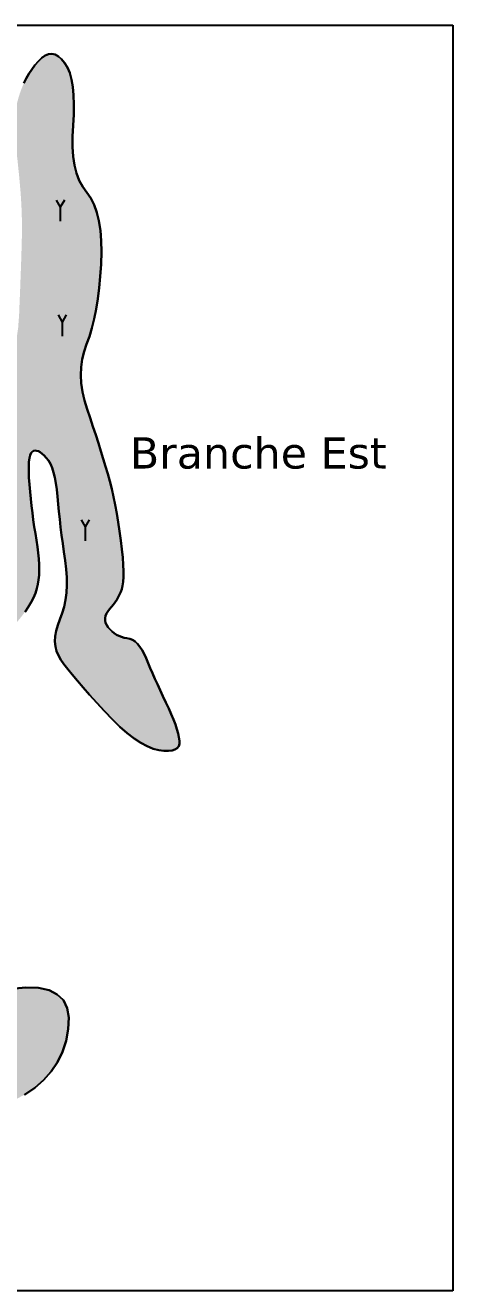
# Model space of a CAD drawing. Header units: metres. Extents: x -231 to 724, y -201 to 398.
# Drawn here: x 91.9 to 174.2, y 154.3 to 397.8 of the extents above; entities that cross this region are included whole.
import ezdxf

# ---------------------------------------------------------------- set-up
doc = ezdxf.new("R2010")
doc.units = ezdxf.units.M
doc.header["$MEASUREMENT"] = 0
for name, color, linetype in [('Espace Papier - Cadre Visible', 250, 'Continuous'), ('Topo Dessin - Fond', 254, 'Continuous'), ('Topo Dessin - Galeries', 10, 'Continuous'), ('Topo Dessin - Légendes Grosses', 176, 'Continuous'), ('Topo Dessin - Sols', 32, 'Continuous'), ('Topo Dessin - Spéléothèmes', 26, 'Continuous')]:
    doc.layers.add(name, color=color, linetype=linetype)

# ---------------------------------------------------------------- blocks, each defined once
blk = doc.blocks.new('Stalagtite')
at = {"layer": 'Topo Dessin - Spéléothèmes'}
for p, q in [((-0.8, 1.38), (0, 0)), ((0.79, 1.38), (0, 0.01)), ((0, 0), (0, -2.68))]:
    blk.add_line(p, q, dxfattribs=at)

msp = doc.modelspace()

# ---------------------------------------------------------------- hatches: boundary and pattern name
at = {"layer": 'Topo Dessin - Fond'}
h = msp.add_hatch(color=256, dxfattribs=at)
h.dxf.hatch_style = 1
h.paths.add_polyline_path([(94.43, 315.87), (95.36, 315.2), (96.25, 314.28), (96.95, 313.05), (97.39, 311.73), (97.64, 310.74), (97.85, 309.63), (98.02, 308.41), (98.16, 307.07), (98.28, 305.65), (98.42, 304.2), (98.57, 302.72), (98.74, 301.2), (98.93, 299.64), (99.14, 298.05), (99.36, 296.42), (99.6, 294.76), (99.8, 293.12), (99.91, 291.54), (99.93, 290.02), (99.85, 288.57), (99.68, 287.19), (99.42, 285.88), (99.06, 284.63), (98.61, 283.45), (98.18, 282.32), (97.88, 281.24), (97.7, 280.2), (97.66, 279.21), (97.75, 278.26), (97.97, 277.36), (98.31, 276.51), (98.79, 275.69), (99.39, 274.85), (100.13, 273.89), (100.99, 272.82), (101.97, 271.64), (103.08, 270.34), (104.32, 268.93), (105.69, 267.41), (107.18, 265.78), (108.71, 264.18), (110.17, 262.77), (111.57, 261.56), (112.91, 260.53), (114.19, 259.69), (115.41, 259.03), (116.56, 258.57), (117.65, 258.3), (118.64, 258.17), (119.49, 258.14), (120.2, 258.21), (120.76, 258.39), (121.19, 258.66), (121.47, 259.04), (121.62, 259.52), (121.62, 260.1), (121.52, 260.77), (121.36, 261.51), (121.13, 262.32), (120.83, 263.21), (120.47, 264.17), (120.05, 265.2), (119.56, 266.31), (119, 267.49), (118.43, 268.69), (117.89, 269.85), (117.37, 270.96), (116.88, 272.04), (116.42, 273.08), (115.99, 274.08), (115.59, 275.04), (115.21, 275.97), (114.84, 276.81), (114.44, 277.56), (114.02, 278.2), (113.57, 278.74), (113.09, 279.17), (112.59, 279.5), (112.07, 279.72), (111.51, 279.84), (110.69, 279.98), (109.7, 280.35), (108.83, 280.92), (107.8, 281.94), (107.22, 283.26), (107.42, 284.34), (107.87, 285.08), (108.57, 285.85), (108.93, 286.29), (109.27, 286.75), (109.57, 287.23), (109.85, 287.72), (110.1, 288.22), (110.33, 288.74), (110.52, 289.27), (110.68, 289.89), (110.78, 290.67), (110.83, 291.61), (110.84, 292.7), (110.79, 293.95), (110.69, 295.36), (110.54, 296.93), (110.34, 298.65), (110.1, 300.43), (109.84, 302.15), (109.56, 303.83), (109.26, 305.46), (108.93, 307.03), (108.58, 308.56), (108.21, 310.03), (107.81, 311.45), (107.4, 312.87), (106.96, 314.33), (106.49, 315.82), (106.01, 317.36), (105.5, 318.93), (104.97, 320.55), (104.42, 322.2), (103.84, 323.89), (103.33, 325.59), (102.96, 327.24), (102.73, 328.87), (102.65, 330.45), (102.71, 332), (102.91, 333.51), (103.26, 334.98), (103.75, 336.42), (104.29, 337.91), (104.77, 339.51), (105.2, 341.25), (105.58, 343.11), (105.9, 345.1), (106.17, 347.21), (106.39, 349.45), (106.55, 351.81), (106.63, 354.15), (106.58, 356.31), (106.41, 358.3), (106.13, 360.11), (105.72, 361.74), (105.18, 363.19), (104.53, 364.47), (103.76, 365.58), (102.99, 366.67), (102.34, 367.9), (101.82, 369.29), (101.43, 370.83), (101.17, 372.51), (101.03, 374.35), (101.02, 376.33), (101.14, 378.47), (101.27, 380.59), (101.31, 382.54), (101.25, 384.31), (101.1, 385.91), (100.84, 387.33), (100.5, 388.58), (100.06, 389.65), (99.52, 390.55), (98.92, 391.26), (98.32, 391.78), (97.71, 392.11), (97.08, 392.24), (96.44, 392.18), (95.79, 391.92), (95.13, 391.47), (94.46, 390.82), (93.81, 390.06), (93.21, 389.25), (92.65, 388.41), (92.14, 387.53), (91.68, 386.61), (91.26, 385.65), (90.9, 384.65), (90.58, 383.61), (90.31, 382.58), (90.09, 381.62), (89.92, 380.72), (89.79, 379.89), (89.71, 379.13), (89.68, 378.43), (89.7, 377.8), (89.77, 377.23), (89.91, 376.33), (90.07, 375.04), (90.19, 374.05), (90.32, 372.93), (90.46, 371.68), (90.6, 370.3), (90.76, 368.79), (90.9, 367.23), (91.03, 365.72), (91.13, 364.26), (91.21, 362.84), (91.26, 361.46), (91.3, 360.13), (91.31, 358.85), (91.3, 357.61), (91.27, 356.3), (91.23, 354.81), (91.18, 353.14), (91.12, 351.3), (91.04, 349.27), (90.96, 347.06), (90.86, 344.67), (90.76, 342.1), (90.57, 339.53), (90.23, 337.13), (89.73, 334.9), (89.09, 332.84), (88.29, 330.95), (87.34, 329.24), (86.24, 327.7), (84.98, 326.32), (83.71, 325.15), (82.54, 324.2), (80.97, 323.11), (79.32, 322.54), (78.26, 322.83), (77.49, 323.66), (76.99, 324.13), (76.44, 324.58), (75.84, 325.02), (75.2, 325.44), (74.51, 325.84), (73.77, 326.23), (72.98, 326.6), (72.14, 326.86), (71.24, 326.93), (70.28, 326.81), (69.26, 326.51), (68.18, 326), (67.04, 325.31), (65.84, 324.43), (64.59, 323.35), (63.24, 322.21), (61.76, 321.12), (60.16, 320.1), (58.43, 319.14), (56.57, 318.23), (54.59, 317.38), (51.63, 316.28), (64.25, 304.22), (65.13, 304.81), (66.1, 305.05), (67.29, 305.04), (68.15, 304.95), (69.09, 304.77), (70.1, 304.51), (71.19, 304.16), (72.35, 303.73), (73.51, 303.34), (74.61, 303.12), (75.66, 303.07), (76.63, 303.19), (77.55, 303.48), (78.4, 303.93), (79.2, 304.56), (79.93, 305.35), (80.96, 306.47), (82.23, 306.88), (83.11, 306.37), (83.67, 305.76), (84.2, 304.88), (84.71, 303.73), (85.17, 302.41), (85.56, 301.02), (85.88, 299.55), (86.13, 298.01), (86.31, 296.39), (86.42, 294.71), (86.46, 292.94), (86.42, 291.11), (86.37, 289.32), (86.33, 287.7), (86.32, 286.23), (86.33, 284.94), (86.37, 283.8), (86.42, 282.83), (86.5, 282.02), (86.61, 281.37), (86.76, 280.91), (87.01, 280.63), (87.35, 280.55), (87.78, 280.65), (88.3, 280.95), (88.91, 281.44), (89.61, 282.12), (90.4, 283), (91.19, 283.96), (91.9, 284.9), (92.52, 285.83), (93.06, 286.74), (93.51, 287.63), (93.88, 288.51), (94.17, 289.37), (94.37, 290.21), (94.5, 291.07), (94.59, 291.99), (94.62, 292.96), (94.61, 294), (94.56, 295.08), (94.45, 296.23), (94.3, 297.43), (94.1, 298.68), (93.88, 299.97), (93.67, 301.28), (93.48, 302.6), (93.31, 303.93), (93.14, 305.28), (93, 306.64), (92.86, 308.02), (92.74, 309.41), (92.65, 310.73), (92.58, 312.49), (92.7, 314.65), (93.28, 315.96)])
h = msp.add_hatch(color=256, dxfattribs=at)
h.dxf.hatch_style = 1
h.paths.add_polyline_path([(66.41, 249.07), (65.49, 250.7), (64.61, 252.26), (63.77, 253.75), (62.96, 255.17), (62.23, 256.55), (61.64, 257.9), (61.16, 259.22), (60.82, 260.51), (60.6, 261.78), (60.51, 263.02), (60.54, 264.23), (60.71, 265.42), (60.95, 266.6), (61.22, 267.81), (61.53, 269.04), (61.88, 270.29), (62.26, 271.56), (62.67, 272.86), (63.11, 274.17), (63.59, 275.51), (33.53, 269.94), (34.78, 269.31), (35.85, 268.62), (36.75, 267.87), (37.47, 267.06), (38.01, 266.19), (38.38, 265.26), (38.58, 264.27), (38.68, 263.25), (38.77, 262.25), (38.84, 261.26), (38.9, 260.28), (38.95, 259.32), (38.98, 258.37), (39, 257.44), (39.01, 256.52), (39.03, 255.65), (39.1, 254.87), (39.22, 254.19), (39.38, 253.6), (39.58, 253.1), (39.84, 252.69), (40.14, 252.38), (40.87, 251.92), (40.47, 251.63), (39.98, 251.44), (39.23, 251.25), (38.24, 251.05), (37.01, 250.86), (35.52, 250.66), (33.98, 250.43), (32.58, 250.16), (31.3, 249.86), (30.16, 249.51), (29.16, 249.11), (28.28, 248.68), (27.54, 248.2), (26.94, 247.69), (26.49, 247.18), (26.24, 246.75), (26.17, 246.38), (26.29, 246.07), (26.6, 245.84), (27.1, 245.67), (27.79, 245.57), (28.66, 245.53), (29.68, 245.51), (30.79, 245.45), (32, 245.35), (33.3, 245.21), (34.69, 245.03), (36.18, 244.81), (37.76, 244.54), (39.44, 244.24), (41.04, 243.71), (42.39, 242.75), (43.49, 241.37), (44.34, 239.56), (44.95, 237.33), (45.3, 234.67), (45.4, 231.6), (45.26, 228.09), (45, 224.42), (44.76, 220.83), (44.55, 217.32), (44.35, 213.89), (44.17, 210.54), (44.02, 207.27), (43.89, 204.09), (43.77, 200.98), (43.66, 198), (43.54, 195.19), (43.39, 192.54), (43.23, 190.11), (68.73, 180.29), (68.97, 181.18), (69.52, 182.26), (70.3, 183.18), (71.3, 183.94), (72.52, 184.55), (73.97, 185.01), (75.57, 185.43), (77.28, 185.94), (79.08, 186.53), (80.98, 187.22), (82.99, 187.99), (85.09, 188.85), (87.28, 189.8), (89.58, 190.84), (91.8, 192), (93.77, 193.33), (95.48, 194.81), (96.94, 196.45), (98.14, 198.26), (99.09, 200.22), (99.79, 202.35), (100.23, 204.63), (100.33, 206.83), (100.01, 208.67), (99.27, 210.16), (98.11, 211.31), (96.52, 212.1), (94.51, 212.54), (92.08, 212.64), (89.22, 212.39), (86.28, 211.99), (83.61, 211.64), (81.21, 211.36), (79.07, 211.12), (77.19, 210.95), (75.58, 210.83), (74.24, 210.77), (73.16, 210.76), (72.33, 210.87), (71.73, 211.13), (71.37, 211.55), (71.24, 212.14), (71.34, 212.88), (71.68, 213.79), (72.26, 214.86), (73.07, 216.08), (73.92, 217.41), (74.62, 218.77), (75.18, 220.17), (75.59, 221.6), (75.86, 223.08), (75.98, 224.59), (75.95, 226.13), (75.77, 227.71), (75.47, 229.33), (75.07, 231), (74.56, 232.7), (73.95, 234.45), (73.23, 236.24), (72.41, 238.07), (71.48, 239.95), (70.45, 241.87), (69.38, 243.77), (68.36, 245.61), (67.37, 247.37)])
h.paths.add_polyline_path([(48.28, 249.86), (48, 249.2), (47.59, 248.76), (47.04, 248.53), (46.35, 248.52), (45.64, 248.63), (44.98, 248.76), (44.39, 248.92), (43.87, 249.11), (43.41, 249.31), (42.83, 249.66), (42.44, 250.09), (42.2, 250.45), (41.96, 250.95), (41.71, 251.59), (41.46, 252.37), (41.19, 253.29), (40.99, 254.07), (39.8, 254.07), (40.63, 255.57), (40.35, 256.87), (40.11, 258.22), (39.98, 259.46), (39.96, 260.59), (40.05, 261.6), (40.25, 262.51), (40.57, 263.31), (40.99, 263.99), (41.52, 264.57), (42.09, 265.02), (42.64, 265.31), (43.16, 265.46), (43.64, 265.45), (44.1, 265.3), (44.53, 264.99), (44.94, 264.53), (45.31, 263.92), (45.67, 263.18), (46.02, 262.31), (46.37, 261.33), (46.71, 260.23), (47.05, 259.02), (47.39, 257.68), (47.72, 256.23), (48.05, 254.65), (48.31, 253.13), (48.44, 251.82), (48.42, 250.73)], flags=16)
h.paths.add_polyline_path([(57.68, 228.37), (58.67, 228.48), (59.77, 228.47), (60.87, 228.36), (61.9, 228.17), (62.83, 227.88), (63.67, 227.51), (64.43, 227.05), (65.1, 226.5), (65.68, 225.87), (66.17, 225.14), (66.55, 224.37), (66.77, 223.6), (66.85, 222.82), (66.78, 222.04), (66.56, 221.25), (66.2, 220.46), (65.68, 219.67), (65.02, 218.87), (64.26, 218.12), (63.47, 217.49), (62.65, 216.96), (61.78, 216.53), (60.88, 216.22), (59.95, 216.01), (58.98, 215.92), (57.97, 215.93), (57, 216.03), (56.15, 216.21), (55.4, 216.48), (54.77, 216.82), (54.25, 217.25), (53.84, 217.75), (53.54, 218.33), (53.36, 219), (53.26, 219.71), (53.21, 220.45), (53.21, 221.2), (53.26, 221.97), (53.37, 222.77), (53.53, 223.58), (53.74, 224.42), (54, 225.27), (54.34, 226.08), (54.79, 226.77), (55.35, 227.34), (56.02, 227.8), (56.79, 228.14)], flags=16)
h.paths.add_polyline_path([(59.83, 226.14), (63.36, 219.81), (56.36, 219.81)], flags=0)
h.paths.add_polyline_path([(58.06, 205.37), (58.89, 205.4), (59.8, 205.37), (60.79, 205.3), (61.78, 205.13), (62.68, 204.79), (63.51, 204.29), (64.25, 203.64), (64.91, 202.82), (65.5, 201.84), (66, 200.71), (66.43, 199.41), (66.72, 198.09), (66.84, 196.86), (66.79, 195.73), (66.56, 194.71), (66.15, 193.78), (65.56, 192.96), (64.8, 192.23), (63.87, 191.6), (62.85, 191.06), (61.85, 190.59), (60.86, 190.18), (59.89, 189.84), (58.94, 189.57), (58, 189.37), (57.08, 189.24), (56.18, 189.17), (55.33, 189.22), (54.56, 189.43), (53.88, 189.8), (53.3, 190.32), (52.8, 191.01), (52.38, 191.86), (52.06, 192.87), (51.82, 194.04), (51.66, 195.24), (51.56, 196.36), (51.52, 197.38), (51.53, 198.32), (51.61, 199.18), (51.75, 199.94), (51.95, 200.62), (52.21, 201.2), (52.5, 201.73), (52.82, 202.23), (53.14, 202.69), (53.49, 203.13), (53.85, 203.53), (54.23, 203.89), (54.62, 204.23), (55.03, 204.53), (55.48, 204.8), (56.01, 205.01), (56.62, 205.18), (57.3, 205.3)], flags=16)
h.paths.add_polyline_path([(56.17, 200.84), (59.7, 194.51), (52.7, 194.51)], flags=0)
h.paths.add_polyline_path([(58.56, 193.3), (64.89, 193.3), (64.89, 204.16), (58.56, 204.16)], flags=8)
h.paths.add_polyline_path([(58.11, 224.92), (65.37, 224.92), (65.37, 235.77), (58.11, 235.77)], flags=24)

# ---------------------------------------------------------------- linework, layer by layer
at = {"layer": 'Espace Papier - Cadre Visible'}
for p, q in [((75.46, 397.75), (174.22, 397.75)), ((174.22, 397.75), (174.22, 154.29)), ((174.22, 154.29), (-227.11, 154.29))]:
    msp.add_line(p, q, dxfattribs=at)
at = {"layer": 'Topo Dessin - Fond'}
for points in [[(91.9, 284.9), (92.52, 285.83), (93.06, 286.74), (93.51, 287.63), (93.88, 288.51), (94.17, 289.37), (94.37, 290.21), (94.5, 291.07), (94.59, 291.99), (94.62, 292.96), (94.61, 294), (94.56, 295.08), (94.45, 296.23), (94.3, 297.43), (94.1, 298.68), (93.88, 299.97), (93.67, 301.28), (93.48, 302.6), (93.31, 303.93), (93.14, 305.28), (93, 306.64), (92.86, 308.02), (92.74, 309.41), (92.65, 310.73), (92.61, 311.9), (92.61, 312.92), (92.65, 313.78), (92.74, 314.5), (92.88, 315.06), (93.06, 315.47), (93.28, 315.72), (93.67, 315.93), (94.13, 315.89), (94.46, 315.79), (94.81, 315.6), (95.18, 315.33), (95.57, 314.98), (95.99, 314.55), (96.4, 314.02), (96.77, 313.37), (97.1, 312.61), (97.39, 311.73), (97.64, 310.74), (97.85, 309.63), (98.02, 308.41), (98.16, 307.07), (98.28, 305.65), (98.42, 304.2), (98.57, 302.72), (98.74, 301.2), (98.93, 299.64), (99.14, 298.05), (99.36, 296.42), (99.6, 294.76), (99.8, 293.12), (99.91, 291.54), (99.93, 290.02), (99.85, 288.57), (99.68, 287.19), (99.42, 285.88), (99.06, 284.63), (98.61, 283.45), (98.18, 282.32), (97.88, 281.24), (97.7, 280.2), (97.66, 279.21), (97.75, 278.26), (97.97, 277.36), (98.31, 276.51), (98.79, 275.69), (99.39, 274.85), (100.13, 273.89), (100.99, 272.82), (101.97, 271.64), (103.08, 270.34), (104.32, 268.93), (105.69, 267.41), (107.18, 265.78), (108.71, 264.18), (110.17, 262.77), (111.57, 261.56), (112.91, 260.53), (114.19, 259.69), (115.41, 259.03), (116.56, 258.57), (117.65, 258.3), (118.64, 258.17), (119.49, 258.14), (120.2, 258.21), (120.76, 258.39), (121.19, 258.66), (121.47, 259.04), (121.62, 259.52), (121.62, 260.1), (121.52, 260.77), (121.36, 261.51), (121.13, 262.32), (120.83, 263.21), (120.47, 264.17), (120.05, 265.2), (119.56, 266.31), (119, 267.49), (118.43, 268.69), (117.89, 269.85), (117.37, 270.96), (116.88, 272.04), (116.42, 273.08), (115.99, 274.08), (115.59, 275.04), (115.21, 275.97), (114.84, 276.81), (114.44, 277.56), (114.02, 278.2), (113.57, 278.74), (113.09, 279.17), (112.59, 279.5), (112.07, 279.72), (111.51, 279.84), (110.96, 279.93), (110.44, 280.07), (109.95, 280.26), (109.48, 280.5), (109.05, 280.78), (108.64, 281.11), (108.26, 281.49), (107.9, 281.91), (107.61, 282.36), (107.41, 282.81), (107.31, 283.25), (107.3, 283.69), (107.38, 284.13), (107.55, 284.56), (107.82, 284.99), (108.18, 285.41), (108.57, 285.85), (108.93, 286.29), (109.27, 286.75), (109.57, 287.23), (109.85, 287.72), (110.1, 288.22), (110.33, 288.74), (110.52, 289.27), (110.68, 289.89), (110.78, 290.67), (110.83, 291.61), (110.84, 292.7), (110.79, 293.95), (110.69, 295.36), (110.54, 296.93), (110.34, 298.65), (110.1, 300.43), (109.84, 302.15), (109.56, 303.83), (109.26, 305.46), (108.93, 307.03), (108.58, 308.56), (108.21, 310.03), (107.81, 311.45), (107.4, 312.87), (106.96, 314.33), (106.49, 315.82), (106.01, 317.36), (105.5, 318.93), (104.97, 320.55), (104.42, 322.2), (103.84, 323.89), (103.33, 325.59), (102.96, 327.24), (102.73, 328.87), (102.65, 330.45), (102.71, 332), (102.91, 333.51), (103.26, 334.98), (103.75, 336.42), (104.29, 337.91), (104.77, 339.51), (105.2, 341.25), (105.58, 343.11), (105.9, 345.1), (106.17, 347.21), (106.39, 349.45), (106.55, 351.81), (106.63, 354.15), (106.58, 356.31), (106.41, 358.3), (106.13, 360.11), (105.72, 361.74), (105.18, 363.19), (104.53, 364.47), (103.76, 365.58), (102.99, 366.67), (102.34, 367.9), (101.82, 369.29), (101.43, 370.83), (101.17, 372.51), (101.03, 374.35), (101.02, 376.33), (101.14, 378.47), (101.27, 380.59), (101.31, 382.54), (101.25, 384.31), (101.1, 385.91), (100.84, 387.33), (100.5, 388.58), (100.06, 389.65), (99.52, 390.55), (98.92, 391.26), (98.32, 391.78), (97.71, 392.11), (97.08, 392.24), (96.44, 392.18), (95.79, 391.92), (95.13, 391.47), (94.46, 390.82), (93.81, 390.06), (93.21, 389.25), (92.65, 388.41), (92.14, 387.53), (91.68, 386.61)], [(91.8, 192), (93.77, 193.33), (95.48, 194.81), (96.94, 196.45), (98.14, 198.26), (99.09, 200.22), (99.79, 202.35), (100.23, 204.63), (100.33, 206.83), (100.01, 208.67), (99.27, 210.16), (98.11, 211.31), (96.52, 212.1), (94.51, 212.54), (92.08, 212.64), (89.22, 212.39)]]:
    msp.add_lwpolyline(points, dxfattribs=at)
at = {"layer": 'Topo Dessin - Galeries'}
for points in [[(91.68, 386.61), (92.14, 387.53), (92.65, 388.41), (93.21, 389.25), (93.81, 390.06), (94.46, 390.82), (95.13, 391.47), (95.79, 391.92), (96.44, 392.18), (97.08, 392.24), (97.71, 392.11), (98.32, 391.78), (98.92, 391.26), (99.52, 390.55), (100.06, 389.65), (100.5, 388.58), (100.84, 387.33), (101.1, 385.91), (101.25, 384.31), (101.31, 382.54), (101.27, 380.59), (101.14, 378.47), (101.02, 376.33), (101.03, 374.35), (101.17, 372.51), (101.43, 370.83), (101.82, 369.29), (102.34, 367.9), (102.99, 366.67), (103.76, 365.58), (104.53, 364.47), (105.18, 363.19), (105.72, 361.74), (106.13, 360.11), (106.41, 358.3), (106.58, 356.31), (106.63, 354.15), (106.55, 351.81), (106.39, 349.45), (106.17, 347.21), (105.9, 345.1), (105.58, 343.11), (105.2, 341.25), (104.77, 339.51), (104.29, 337.91), (103.75, 336.42), (103.26, 334.98), (102.91, 333.51), (102.71, 332), (102.65, 330.45), (102.73, 328.87), (102.96, 327.24), (103.33, 325.59), (103.84, 323.89), (104.42, 322.2), (104.97, 320.55), (105.5, 318.93), (106.01, 317.36), (106.49, 315.82), (106.96, 314.33), (107.4, 312.87), (107.81, 311.45), (108.21, 310.03), (108.58, 308.56), (108.93, 307.03), (109.26, 305.46), (109.56, 303.83), (109.84, 302.15), (110.1, 300.43), (110.34, 298.65), (110.54, 296.93), (110.69, 295.36), (110.79, 293.95), (110.84, 292.7), (110.83, 291.61), (110.78, 290.67), (110.68, 289.89), (110.52, 289.27), (110.33, 288.74), (110.1, 288.22), (109.85, 287.72), (109.57, 287.23), (109.27, 286.75), (108.93, 286.29), (108.57, 285.85), (108.18, 285.41), (107.82, 284.99), (107.55, 284.56), (107.38, 284.13), (107.3, 283.69), (107.31, 283.25), (107.41, 282.81), (107.61, 282.36), (107.9, 281.91), (108.26, 281.49), (108.64, 281.11), (109.05, 280.78), (109.48, 280.5), (109.95, 280.26), (110.44, 280.07), (110.96, 279.93), (111.51, 279.84), (112.07, 279.72), (112.59, 279.5), (113.09, 279.17), (113.57, 278.74), (114.02, 278.2), (114.44, 277.56), (114.84, 276.81), (115.21, 275.97), (115.59, 275.04), (115.99, 274.08), (116.42, 273.08), (116.88, 272.04), (117.37, 270.96), (117.89, 269.85), (118.43, 268.69), (119, 267.49), (119.56, 266.31), (120.05, 265.2), (120.47, 264.17), (120.83, 263.21), (121.13, 262.32), (121.36, 261.51), (121.52, 260.77), (121.62, 260.1), (121.62, 259.52), (121.47, 259.04), (121.19, 258.66), (120.76, 258.39), (120.2, 258.21), (119.49, 258.14), (118.64, 258.17), (117.65, 258.3), (116.56, 258.57), (115.41, 259.03), (114.19, 259.69), (112.91, 260.53), (111.57, 261.56), (110.17, 262.77), (108.71, 264.18), (107.18, 265.78), (105.69, 267.41), (104.32, 268.93), (103.08, 270.34), (101.97, 271.64), (100.99, 272.82), (100.13, 273.89), (99.39, 274.85), (98.79, 275.69), (98.31, 276.51), (97.97, 277.36), (97.75, 278.26), (97.66, 279.21), (97.7, 280.2), (97.88, 281.24), (98.18, 282.32), (98.61, 283.45), (99.06, 284.63), (99.42, 285.88), (99.68, 287.19), (99.85, 288.57), (99.93, 290.02), (99.91, 291.54), (99.8, 293.12), (99.6, 294.76), (99.36, 296.42), (99.14, 298.05), (98.93, 299.64), (98.74, 301.2), (98.57, 302.72), (98.42, 304.2), (98.28, 305.65), (98.16, 307.07), (98.02, 308.41), (97.85, 309.63), (97.64, 310.74), (97.39, 311.73), (97.1, 312.61), (96.77, 313.37), (96.4, 314.02), (95.99, 314.55), (95.57, 314.98), (95.18, 315.33), (94.81, 315.6), (94.46, 315.79), (94.13, 315.89), (93.82, 315.92), (93.54, 315.86), (93.28, 315.72), (93.06, 315.47), (92.88, 315.06), (92.74, 314.5), (92.65, 313.78), (92.61, 312.92), (92.61, 311.9), (92.65, 310.73), (92.74, 309.41), (92.86, 308.02), (93, 306.64), (93.14, 305.28), (93.31, 303.93), (93.48, 302.6), (93.67, 301.28), (93.88, 299.97), (94.1, 298.68), (94.3, 297.43), (94.45, 296.23), (94.56, 295.08), (94.61, 294), (94.62, 292.96), (94.59, 291.99), (94.5, 291.07), (94.37, 290.21), (94.17, 289.37), (93.88, 288.51), (93.51, 287.63), (93.06, 286.74), (92.52, 285.83), (91.9, 284.9)], [(89.22, 212.39), (92.08, 212.64), (94.51, 212.54), (96.52, 212.1), (98.11, 211.31), (99.27, 210.16), (100.01, 208.67), (100.33, 206.83), (100.23, 204.63), (99.79, 202.35), (99.09, 200.22), (98.14, 198.26), (96.94, 196.45), (95.48, 194.81), (93.77, 193.33), (91.8, 192)]]:
    msp.add_lwpolyline(points, dxfattribs=at)

# ---------------------------------------------------------------- block references
at = {"layer": 'Topo Dessin - Sols'}
for p in [(98.68, 362.73), (99.05, 340.64), (103.47, 301.25)]:
    msp.add_blockref('Stalagtite', p, dxfattribs=at)

# ---------------------------------------------------------------- texts
at = {"layer": 'Topo Dessin - Légendes Grosses', "linetype": 'Continuous', "insert": (112.08, 318.48), "char_height": 6, "attachment_point": 1}
msp.add_mtext_dynamic_manual_height_columns('{\\fVerdana|b0|i0|c0|p34;Branche Est}', width=65.5246, gutter_width=12.5, heights=[0], dxfattribs=at)

doc.saveas('drawing.dxf')
